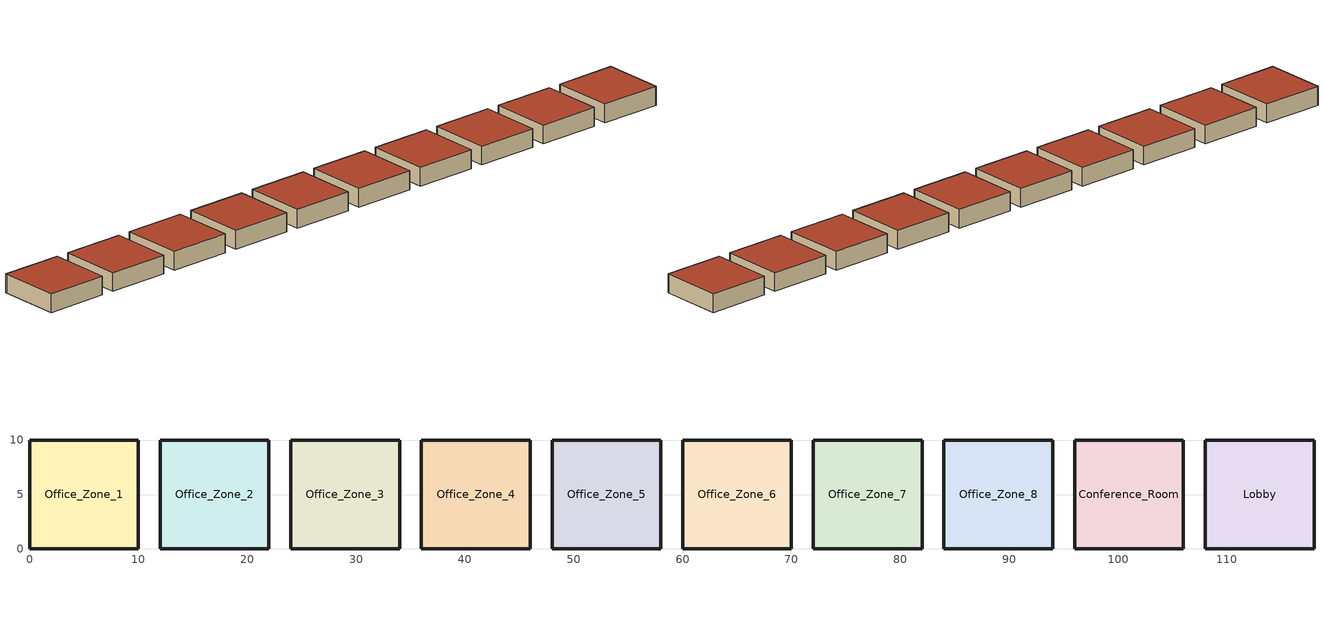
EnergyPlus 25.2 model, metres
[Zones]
Office_Zone_1
 floor ground (DefaultFloor): 0,10 10,10 10,0 0,0 z0
 wall outside (DefaultWall): 10,0 0,0 0,10 10,10 10,0 z0:3
 roof outside (DefaultRoof): 0,0 10,0 10,10 0,10 z3
Office_Zone_2
 floor ground (DefaultFloor): 12,10 22,10 22,0 12,0 z0
 wall outside (DefaultWall): 22,0 12,0 12,10 22,10 22,0 z0:3
 roof outside (DefaultRoof): 12,0 22,0 22,10 12,10 z3
Office_Zone_3
 floor ground (DefaultFloor): 24,10 34,10 34,0 24,0 z0
 wall outside (DefaultWall): 34,0 24,0 24,10 34,10 34,0 z0:3
 roof outside (DefaultRoof): 24,0 34,0 34,10 24,10 z3
Office_Zone_4
 floor ground (DefaultFloor): 36,10 46,10 46,0 36,0 z0
 wall outside (DefaultWall): 46,0 36,0 36,10 46,10 46,0 z0:3
 roof outside (DefaultRoof): 36,0 46,0 46,10 36,10 z3
Office_Zone_5
 floor ground (DefaultFloor): 48,10 58,10 58,0 48,0 z0
 wall outside (DefaultWall): 58,0 48,0 48,10 58,10 58,0 z0:3
 roof outside (DefaultRoof): 48,0 58,0 58,10 48,10 z3
Office_Zone_6
 floor ground (DefaultFloor): 60,10 70,10 70,0 60,0 z0
 wall outside (DefaultWall): 70,0 60,0 60,10 70,10 70,0 z0:3
 roof outside (DefaultRoof): 60,0 70,0 70,10 60,10 z3
Office_Zone_7
 floor ground (DefaultFloor): 72,10 82,10 82,0 72,0 z0
 wall outside (DefaultWall): 82,0 72,0 72,10 82,10 82,0 z0:3
 roof outside (DefaultRoof): 72,0 82,0 82,10 72,10 z3
Office_Zone_8
 floor ground (DefaultFloor): 84,10 94,10 94,0 84,0 z0
 wall outside (DefaultWall): 94,0 84,0 84,10 94,10 94,0 z0:3
 roof outside (DefaultRoof): 84,0 94,0 94,10 84,10 z3
Conference_Room
 floor ground (DefaultFloor): 96,10 106,10 106,0 96,0 z0
 wall outside (DefaultWall): 106,0 96,0 96,10 106,10 106,0 z0:3
 roof outside (DefaultRoof): 96,0 106,0 106,10 96,10 z3
Lobby
 floor ground (DefaultFloor): 108,10 118,10 118,0 108,0 z0
 wall outside (DefaultWall): 118,0 108,0 108,10 118,10 118,0 z0:3
 roof outside (DefaultRoof): 108,0 118,0 118,10 108,10 z3
[Building]
Large Office Building: North Axis=0; Terrain=City; Loads Convergence Tolerance Value=0.04; Temperature Convergence Tolerance Value=0.4; Solar Distribution=FullInteriorAndExterior; Maximum Number of Warmup Days=25; Minimum Number of Warmup Days=6
[SITE:LOCATION]
Chicago_IL_USA: Latitude=41.88; Longitude=-87.63; Time Zone=-6; Elevation=190; Keep Site Location Information=No
[SIZINGPERIOD:DESIGNDAY] Day of Month=21; Humidity Condition Type=Wetbulb; Barometric Pressure=99063; Rain Indicator=No; Snow Indicator=No; Daylight Saving Time Indicator=No; Solar Model Indicator=ASHRAEClearSky; ASHRAE Clear Sky Optical Depth for Beam Irradiance taub=0; ASHRAE Clear Sky Optical Depth for Diffuse Irradiance taud=0; Sky Clearness=0; Begin Environment Reset Mode=FullResetAtBeginEnvironment
Name | Month | Day Type | Maximum DryBulb Temperature | Daily DryBulb Temperature Range | Wetbulb or DewPoint at Maximum DryBulb | Wind Speed | Wind Direction
Chicago_Winter_Design_Day | 1 | WinterDesignDay | -17.3 | 0 | -17.3 | 4.9 | 270
Chicago_Summer_Design_Day | 7 | SummerDesignDay | 33.3 | 10.7 | 23.8 | 5.3 | 230
[MATERIAL] Roughness=MediumRough; Specific Heat=900; Thermal Absorptance=0.9; Solar Absorptance=0.7; Visible Absorptance=0.7
Name | Thickness | Conductivity | Density
DefaultWallMaterial | 0.2 | 0.9 | 1800
DefaultRoofMaterial | 0.15 | 0.8 | 1600
DefaultFloorMaterial | 0.25 | 1.5 | 2400
[CONSTRUCTION]
DefaultWall: DefaultWallMaterial
DefaultRoof: DefaultRoofMaterial
DefaultFloor: DefaultFloorMaterial
[Zone] Type=1; Multiplier=1; Ceiling Height=autocalculate; Volume=300; Floor Area=100
Office_Zone_1; Office_Zone_2; Office_Zone_3; Office_Zone_4; Office_Zone_5; Office_Zone_6; Office_Zone_7; Office_Zone_8; Conference_Room; Lobby
[People] Number of People Schedule=Office_Occupancy; Number of People Calculation Method=People; Fraction Radiant=0.3; Sensible Heat Fraction=autocalculate; Activity Level Schedule=Office_Activity
Name | Zone or ZoneList or Space or SpaceList | Number of People
Office_Zone_1_People | Office_Zone_1 | 5
Office_Zone_2_People | Office_Zone_2 | 5
Office_Zone_3_People | Office_Zone_3 | 5
Office_Zone_4_People | Office_Zone_4 | 5
Office_Zone_5_People | Office_Zone_5 | 5
Office_Zone_6_People | Office_Zone_6 | 5
Office_Zone_7_People | Office_Zone_7 | 5
Office_Zone_8_People | Office_Zone_8 | 5
Conference_Room_People | Conference_Room | 15
Lobby_People | Lobby | 10
[Lights] Schedule=Office_Lighting; Design Level Calculation Method=LightingLevel; Return Air Fraction=0; Fraction Radiant=0.4; Fraction Visible=0.2
Name | Zone or ZoneList or Space or SpaceList | Lighting Level
Office_Zone_1_Lights | Office_Zone_1 | 500
Office_Zone_2_Lights | Office_Zone_2 | 500
Office_Zone_3_Lights | Office_Zone_3 | 500
Office_Zone_4_Lights | Office_Zone_4 | 500
Office_Zone_5_Lights | Office_Zone_5 | 500
Office_Zone_6_Lights | Office_Zone_6 | 500
Office_Zone_7_Lights | Office_Zone_7 | 500
Office_Zone_8_Lights | Office_Zone_8 | 500
Conference_Room_Lights | Conference_Room | 800
Lobby_Lights | Lobby | 1000
[ElectricEquipment] Schedule=Office_Equipment; Design Level Calculation Method=EquipmentLevel; Fraction Latent=0; Fraction Radiant=0.3; Fraction Lost=0
Name | Zone or ZoneList or Space or SpaceList | Design Level
Office_Zone_1_Equipment | Office_Zone_1 | 750
Office_Zone_2_Equipment | Office_Zone_2 | 750
Office_Zone_3_Equipment | Office_Zone_3 | 750
Office_Zone_4_Equipment | Office_Zone_4 | 750
Office_Zone_5_Equipment | Office_Zone_5 | 750
Office_Zone_6_Equipment | Office_Zone_6 | 750
Office_Zone_7_Equipment | Office_Zone_7 | 750
Office_Zone_8_Equipment | Office_Zone_8 | 750
Conference_Room_Equipment | Conference_Room | 500
Lobby_Equipment | Lobby | 300
[Schedule:Compact]
Office_Occupancy: Through: 12/31, For: Weekdays, Until: 08:00, 0, Until: 12:00, 1, Until: 13:00, 0.5, Until: 17:00, 1, Until: 24:00, 0, For: Weekends Holidays, Until: 24:00, 0
Office_Lighting; Office_Equipment: Through: 12/31, For: Weekdays, Until: 08:00, 0.1, Until: 17:00, 1, Until: 24:00, 0.1, For: Weekends Holidays, Until: 24:00, 0.1
Office_Activity: Through: 12/31, For: AllDays, Until: 24:00, 120
